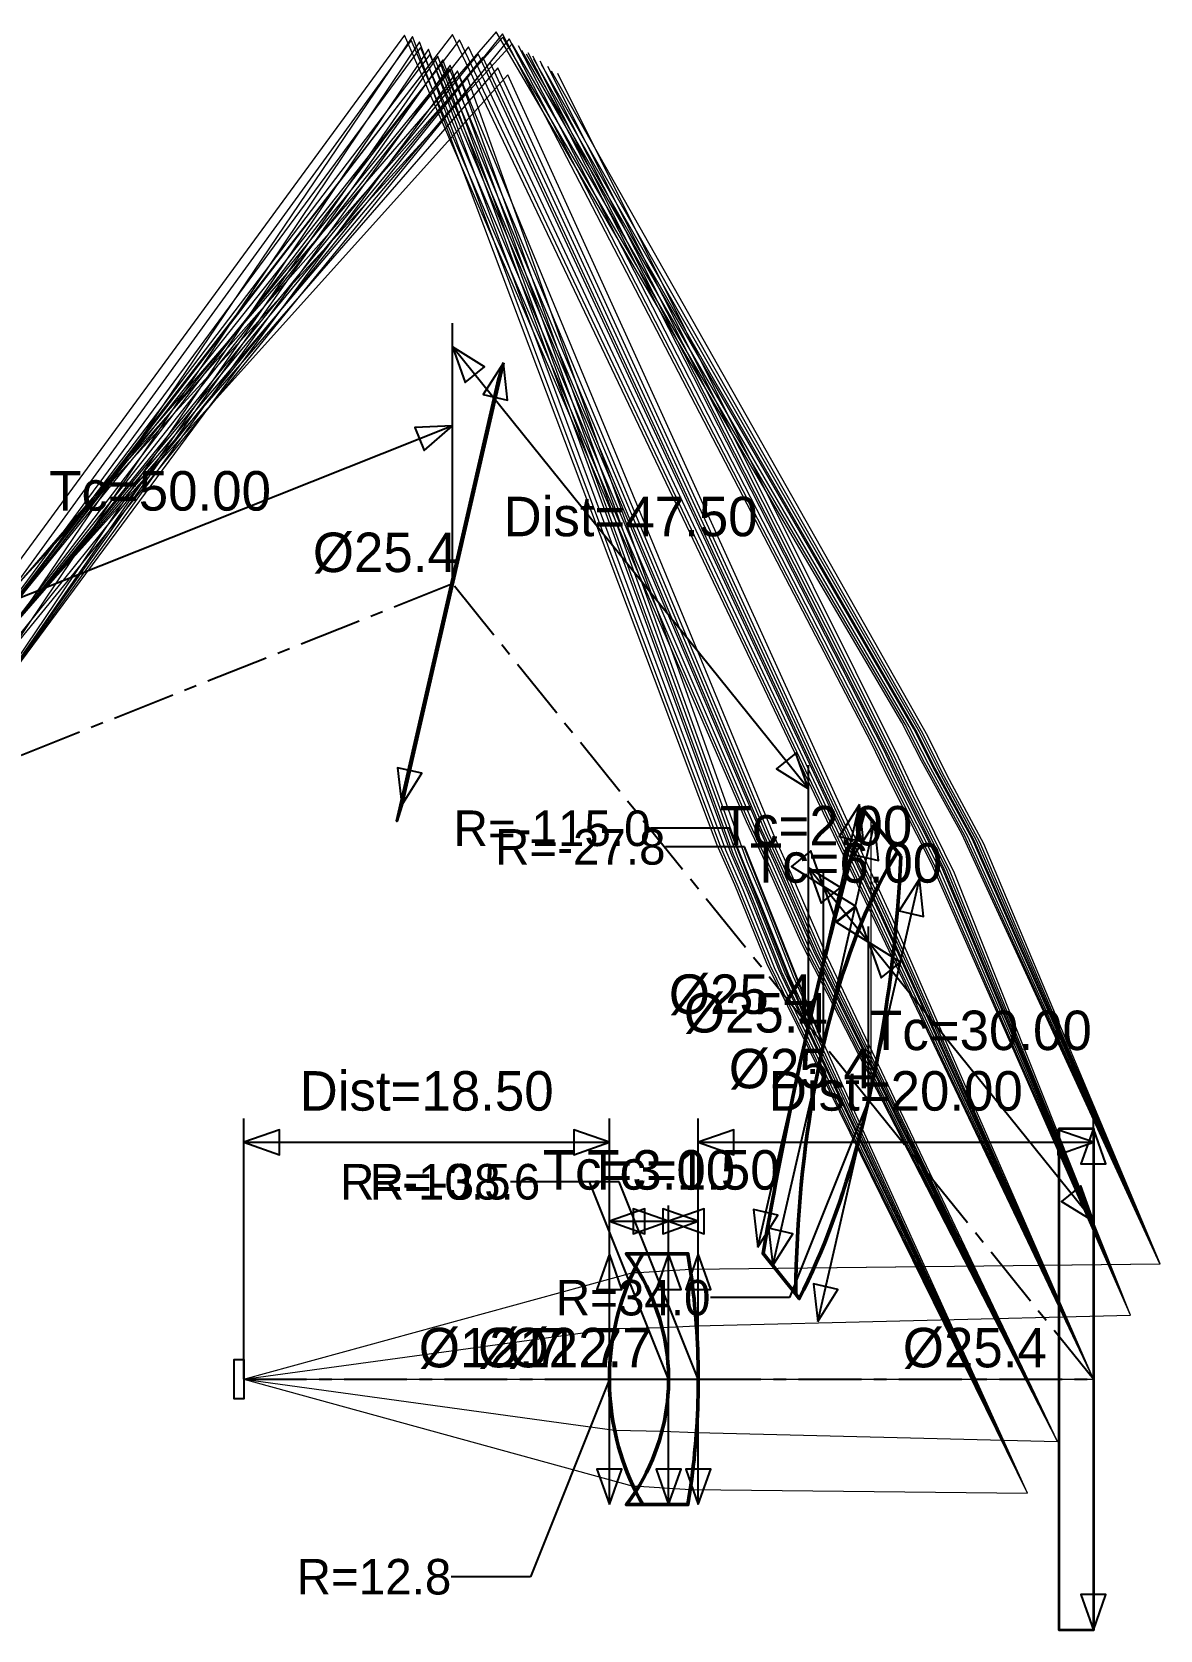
# Model space of a CAD drawing. Header units: metres. Extents: x -47 to 120, y -110 to 68.
# Drawn here: x -10.7 to 46.4, y -12.7 to 68.2 of the extents above; entities that cross this region are included whole.
import ezdxf
from ezdxf.enums import TextEntityAlignment as Align

# ---------------------------------------------------------------- set-up
doc = ezdxf.new("R2010")
doc.units = ezdxf.units.M
doc.linetypes.add('CENTER', pattern=[5.08, 3.175, -0.635, 0.635, -0.635])
for name, color, linetype, lineweight in [('ANNOTATIONS', 3, 'CONTINUOUS', 25), ('DIMENSIONS_LINEAR', 4, 'CONTINUOUS', 25), ('DIMENSIONS_RADIAL', 6, 'CONTINUOUS', 25), ('OPTICAL_AXIS', 1, 'CENTER', 25), ('OPTICS_COMPONENTS', 2, 'CONTINUOUS', 35), ('OPTICS_HATCH', 8, 'CONTINUOUS', 13), ('OPTICS_LENSES', 7, 'CONTINUOUS', 50), ('RAYS_785NM', 1, 'CONTINUOUS', 18), ('RAYS_850NM', 3, 'CONTINUOUS', 18), ('RAYS_900NM', 5, 'CONTINUOUS', 18)]:
    doc.layers.add(name, color=color, linetype=linetype, lineweight=lineweight)
doc.styles.add('OpenSansCondensed-Light', font='OpenSansCondensed-Light.ttf')
doc.dimstyles.new('EZDXF', dxfattribs={"dimtxt": 0.25, "dimasz": 0.175, "dimexe": 0.375, "dimexo": 0.125, "dimgap": 0.1, "dimtad": 1, "dimlfac": 100, "dimzin": 12, "dimdsep": 46, "dimtxsty": 'OpenSansCondensed-Light', "dimblk": 'ARCHTICK', "dimcen": 2.5, "dimazin": 3, "dimtfac": 0.5, "dimtmove": 2, "dimatfit": 3})

# ---------------------------------------------------------------- blocks, each defined once
blk = doc.blocks.new('_ARCHTICK')
at = {"color": 0, "linetype": 'BYBLOCK', "const_width": 0.15}
blk.add_lwpolyline([(-0.5, -0.5), (0.5, 0.5)], dxfattribs=at)

msp = doc.modelspace()

# ---------------------------------------------------------------- hatches: boundary and pattern name
at = {"layer": 'OPTICS_HATCH'}
h = msp.add_hatch(dxfattribs=at)
h.set_pattern_fill('ANSI31', scale=2.5, angle=45)
h.paths.add_polyline_path([(33.08, 26.713), (32.825, 26.291), (32.578, 25.859), (32.339, 25.418), (32.107, 24.967), (31.882, 24.508), (31.665, 24.04), (31.454, 23.563), (31.249, 23.079), (31.052, 22.586), (30.86, 22.086), (30.675, 21.577), (30.496, 21.061), (30.323, 20.538), (30.156, 20.007), (29.995, 19.468), (29.84, 18.923), (29.69, 18.37), (29.547, 17.81), (29.409, 17.242), (29.277, 16.668), (29.151, 16.086), (29.031, 15.497), (28.916, 14.901), (28.807, 14.298), (28.705, 13.687), (28.608, 13.069), (28.517, 12.443), (28.432, 11.81), (28.354, 11.17), (28.281, 10.521), (28.215, 9.865), (28.156, 9.201), (28.103, 8.528), (28.057, 7.847), (28.017, 7.157), (27.985, 6.459), (27.961, 5.751), (27.944, 5.034), (27.935, 4.307), (26.278, 6.364), (26.278, 6.364), (26.383, 6.971), (26.49, 7.577), (26.598, 8.181), (26.707, 8.784), (26.818, 9.385), (26.93, 9.983), (27.044, 10.581), (27.159, 11.176), (27.276, 11.77), (27.393, 12.362), (27.513, 12.952), (27.633, 13.54), (27.756, 14.127), (27.879, 14.712), (28.004, 15.295), (28.13, 15.877), (28.258, 16.456), (28.387, 17.034), (28.518, 17.611), (28.65, 18.185), (28.783, 18.758), (28.918, 19.329), (29.054, 19.898), (29.191, 20.466), (29.33, 21.032), (29.471, 21.596), (29.612, 22.158), (29.756, 22.719), (29.9, 23.277), (30.046, 23.835), (30.193, 24.39), (30.342, 24.944), (30.492, 25.495), (30.644, 26.046), (30.797, 26.594), (30.951, 27.141), (31.107, 27.685), (31.264, 28.228), (31.423, 28.77), (33.08, 26.713)])
h = msp.add_hatch(dxfattribs=at)
h.set_pattern_fill('ANSI31', scale=2.5, angle=45)
h.paths.add_polyline_path([(33.258, 26.492), (33.222, 25.798), (33.181, 25.111), (33.134, 24.43), (33.082, 23.757), (33.024, 23.091), (32.961, 22.431), (32.892, 21.777), (32.819, 21.13), (32.74, 20.49), (32.657, 19.855), (32.568, 19.227), (32.474, 18.605), (32.376, 17.989), (32.272, 17.379), (32.164, 16.775), (32.051, 16.177), (31.934, 15.585), (31.811, 14.998), (31.684, 14.418), (31.552, 13.843), (31.415, 13.275), (31.274, 12.712), (31.128, 12.155), (30.977, 11.604), (30.821, 11.059), (30.661, 10.52), (30.495, 9.987), (30.325, 9.46), (30.15, 8.939), (29.97, 8.425), (29.785, 7.916), (29.594, 7.414), (29.399, 6.919), (29.198, 6.43), (28.992, 5.947), (28.781, 5.471), (28.564, 5.003), (28.341, 4.541), (28.112, 4.086), (27.935, 4.307), (27.935, 4.307), (27.944, 5.034), (27.961, 5.751), (27.985, 6.459), (28.017, 7.157), (28.057, 7.847), (28.103, 8.528), (28.156, 9.201), (28.215, 9.865), (28.281, 10.521), (28.354, 11.17), (28.432, 11.81), (28.517, 12.443), (28.608, 13.069), (28.705, 13.687), (28.807, 14.298), (28.916, 14.901), (29.031, 15.497), (29.151, 16.086), (29.277, 16.668), (29.409, 17.242), (29.547, 17.81), (29.69, 18.37), (29.84, 18.923), (29.995, 19.468), (30.156, 20.007), (30.323, 20.538), (30.496, 21.061), (30.675, 21.577), (30.86, 22.086), (31.052, 22.586), (31.249, 23.079), (31.454, 23.563), (31.665, 24.04), (31.882, 24.508), (32.107, 24.967), (32.339, 25.418), (32.578, 25.859), (32.825, 26.291), (33.08, 26.713), (33.258, 26.492)])
h = msp.add_hatch(dxfattribs=at)
h.set_pattern_fill('ANSI31', scale=2.5, angle=45)
h.paths.add_polyline_path([(20.186, 6.35), (20.006, 6.024), (19.839, 5.699), (19.682, 5.373), (19.537, 5.047), (19.403, 4.722), (19.279, 4.396), (19.164, 4.071), (19.06, 3.745), (18.965, 3.419), (18.879, 3.094), (18.803, 2.768), (18.735, 2.442), (18.676, 2.117), (18.626, 1.791), (18.584, 1.465), (18.551, 1.14), (18.526, 0.814), (18.509, 0.488), (18.501, 0.163), (18.501, -0.163), (18.509, -0.488), (18.526, -0.814), (18.551, -1.14), (18.584, -1.465), (18.626, -1.791), (18.676, -2.117), (18.735, -2.442), (18.803, -2.768), (18.879, -3.094), (18.965, -3.419), (19.06, -3.745), (19.164, -4.071), (19.279, -4.396), (19.403, -4.722), (19.537, -5.047), (19.682, -5.373), (19.839, -5.699), (20.006, -6.024), (20.186, -6.35), (19.362, -6.35), (19.362, -6.35), (19.6, -6.024), (19.819, -5.699), (20.021, -5.373), (20.207, -5.047), (20.378, -4.722), (20.535, -4.396), (20.679, -4.071), (20.809, -3.745), (20.928, -3.419), (21.034, -3.094), (21.129, -2.768), (21.212, -2.442), (21.284, -2.117), (21.346, -1.791), (21.397, -1.465), (21.438, -1.14), (21.468, -0.814), (21.489, -0.488), (21.499, -0.163), (21.499, 0.163), (21.489, 0.488), (21.468, 0.814), (21.438, 1.14), (21.397, 1.465), (21.346, 1.791), (21.284, 2.117), (21.212, 2.442), (21.129, 2.768), (21.034, 3.094), (20.928, 3.419), (20.809, 3.745), (20.679, 4.071), (20.535, 4.396), (20.378, 4.722), (20.207, 5.047), (20.021, 5.373), (19.819, 5.699), (19.6, 6.024), (19.362, 6.35), (20.186, 6.35)])
h = msp.add_hatch(dxfattribs=at)
h.set_pattern_fill('ANSI31', scale=2.5, angle=45)
h.paths.add_polyline_path([(19.362, 6.35), (19.6, 6.024), (19.819, 5.699), (20.021, 5.373), (20.207, 5.047), (20.378, 4.722), (20.535, 4.396), (20.679, 4.071), (20.809, 3.745), (20.928, 3.419), (21.034, 3.094), (21.129, 2.768), (21.212, 2.442), (21.284, 2.117), (21.346, 1.791), (21.397, 1.465), (21.438, 1.14), (21.468, 0.814), (21.489, 0.488), (21.499, 0.163), (21.499, -0.163), (21.489, -0.488), (21.468, -0.814), (21.438, -1.14), (21.397, -1.465), (21.346, -1.791), (21.284, -2.117), (21.212, -2.442), (21.129, -2.768), (21.034, -3.094), (20.928, -3.419), (20.809, -3.745), (20.679, -4.071), (20.535, -4.396), (20.378, -4.722), (20.207, -5.047), (20.021, -5.373), (19.819, -5.699), (19.6, -6.024), (19.362, -6.35), (22.474, -6.35), (22.474, -6.35), (22.527, -6.024), (22.577, -5.699), (22.624, -5.373), (22.669, -5.047), (22.71, -4.722), (22.749, -4.396), (22.785, -4.071), (22.818, -3.745), (22.848, -3.419), (22.876, -3.094), (22.901, -2.768), (22.923, -2.442), (22.942, -2.117), (22.958, -1.791), (22.972, -1.465), (22.983, -1.14), (22.991, -0.814), (22.997, -0.488), (23, -0.163), (23, 0.163), (22.997, 0.488), (22.991, 0.814), (22.983, 1.14), (22.972, 1.465), (22.958, 1.791), (22.942, 2.117), (22.923, 2.442), (22.901, 2.768), (22.876, 3.094), (22.848, 3.419), (22.818, 3.745), (22.785, 4.071), (22.749, 4.396), (22.71, 4.722), (22.669, 5.047), (22.624, 5.373), (22.577, 5.699), (22.527, 6.024), (22.474, 6.35), (19.362, 6.35)])

# ---------------------------------------------------------------- linework, layer by layer
at = {"layer": 'ANNOTATIONS'}
msp.add_lwpolyline([(0, 1), (0, -1), (-0.5, -1), (-0.5, 1)], close=True, dxfattribs=at)
at = {"layer": 'DIMENSIONS_LINEAR'}
for p, q in [((10.563, 40.27), (10.563, 53.471)), ((28.584, 29.898), (10.563, 52.27)), ((7.99, 29.067), (13.136, 51.474)), ((10.563, 40.27), (10.563, 49.07)), ((10.563, 48.27), (-19.045, 36.495)), ((28.584, 17.898), (28.584, 31.098)), ((26.011, 6.695), (31.156, 29.101)), ((26.77, 5.753), (31.915, 28.159)), ((28.584, 17.898), (28.584, 26.698)), ((29.342, 24.956), (28.584, 25.898)), ((29.046, 2.927), (34.191, 25.333)), ((29.342, 16.956), (29.342, 25.756)), ((29.342, 16.956), (29.342, 25.756)), ((31.619, 22.13), (29.342, 24.956)), ((31.619, 14.13), (31.619, 22.93)), ((31.619, 14.13), (31.619, 22.93)), ((43, 8), (31.619, 22.13)), ((0, 0), (0, 13.2)), ((18.5, 0), (18.5, 13.2)), ((23, 0), (23, 13.2)), ((43, 0), (43, 13.2)), ((43, -12.7), (43, 12.7)), ((0, 12), (18.5, 12)), ((23, 12), (43, 12)), ((18.5, 0), (18.5, 8.8)), ((21.5, 0), (21.5, 8.8)), ((21.5, 0), (21.5, 8.8)), ((23, 0), (23, 8.8)), ((43, 0), (43, 8.8)), ((18.5, 8), (21.5, 8)), ((21.5, 8), (23, 8)), ((18.5, -6.35), (18.5, 6.35)), ((21.5, -6.35), (21.5, 6.35)), ((23, -6.35), (23, 6.35))]:
    msp.add_line(p, q, dxfattribs=at)
for points in [[(10.563, 52.27), (11.201, 50.473), (12.183, 51.264)], [(13.136, 51.474), (12.119, 49.86), (13.347, 49.578)], [(10.563, 48.27), (8.658, 48.191), (9.123, 47.02)], [(28.584, 29.898), (27.945, 31.695), (26.964, 30.905)], [(7.99, 29.067), (9.007, 30.681), (7.779, 30.963)], [(31.156, 29.101), (30.139, 27.488), (31.367, 27.206)], [(31.915, 28.159), (30.898, 26.546), (32.126, 26.264)], [(29.342, 24.956), (28.704, 26.753), (27.723, 25.963)], [(28.584, 25.898), (29.222, 24.101), (30.203, 24.891)], [(34.191, 25.333), (33.174, 23.72), (34.402, 23.438)], [(29.342, 24.956), (29.981, 23.159), (30.962, 23.949)], [(31.619, 22.13), (30.98, 23.927), (29.999, 23.137)], [(31.619, 22.13), (32.257, 20.333), (33.238, 21.123)], [(0, 12), (1.8, 11.37), (1.8, 12.63)], [(18.5, 12), (16.7, 12.63), (16.7, 11.37)], [(23, 12), (24.8, 11.37), (24.8, 12.63)], [(43, 12), (41.2, 12.63), (41.2, 11.37)], [(43, 12.7), (42.37, 10.9), (43.63, 10.9)], [(43, 8), (42.362, 9.797), (41.38, 9.007)], [(18.5, 8), (20.3, 7.37), (20.3, 8.63)], [(21.5, 8), (19.7, 8.63), (19.7, 7.37)], [(23, 8), (21.2, 8.63), (21.2, 7.37)], [(21.5, 8), (23.3, 7.37), (23.3, 8.63)], [(26.011, 6.695), (27.028, 8.308), (25.8, 8.59)], [(26.77, 5.753), (27.787, 7.366), (26.559, 7.648)], [(18.5, 6.35), (17.87, 4.55), (19.13, 4.55)], [(21.5, 6.35), (20.87, 4.55), (22.13, 4.55)], [(23, 6.35), (22.37, 4.55), (23.63, 4.55)], [(29.046, 2.927), (30.063, 4.54), (28.835, 4.822)], [(18.5, -6.35), (19.13, -4.55), (17.87, -4.55)], [(21.5, -6.35), (22.13, -4.55), (20.87, -4.55)], [(23, -6.35), (23.63, -4.55), (22.37, -4.55)], [(43, -12.7), (43.63, -10.9), (42.37, -10.9)]]:
    msp.add_lwpolyline(points, close=True, dxfattribs=at)
at = {"layer": 'OPTICAL_AXIS', "linetype": 'CENTER'}
for p, q in [((10.563, 40.27), (-19.045, 28.495)), ((28.584, 17.898), (10.563, 40.27)), ((29.342, 16.956), (28.584, 17.898)), ((31.619, 14.13), (29.342, 16.956)), ((43, 0), (31.619, 14.13)), ((0, 0), (18.5, 0)), ((18.5, 0), (21.5, 0)), ((21.5, 0), (23, 0)), ((23, 0), (43, 0))]:
    msp.add_line(p, q, dxfattribs=at)
at = {"layer": 'OPTICS_COMPONENTS'}
for points in [[(13.136, 51.474), (7.99, 29.067), (7.745, 28.252), (12.89, 50.658)], [(43, 12.7), (43, -12.7), (41.268, -12.7), (41.268, 12.7)]]:
    msp.add_lwpolyline(points, close=True, dxfattribs=at)
at = {"layer": 'OPTICS_LENSES'}
for points in [[(33.08, 26.713), (32.825, 26.291), (32.578, 25.859), (32.339, 25.418), (32.107, 24.967), (31.882, 24.508), (31.665, 24.04), (31.454, 23.563), (31.249, 23.079), (31.052, 22.586), (30.86, 22.086), (30.675, 21.577), (30.496, 21.061), (30.323, 20.538), (30.156, 20.007), (29.995, 19.468), (29.84, 18.923), (29.69, 18.37), (29.547, 17.81), (29.409, 17.242), (29.277, 16.668), (29.151, 16.086), (29.031, 15.497), (28.916, 14.901), (28.807, 14.298), (28.705, 13.687), (28.608, 13.069), (28.517, 12.443), (28.432, 11.81), (28.354, 11.17), (28.281, 10.521), (28.215, 9.865), (28.156, 9.201), (28.103, 8.528), (28.057, 7.847), (28.017, 7.157), (27.985, 6.459), (27.961, 5.751), (27.944, 5.034), (27.935, 4.307), (26.278, 6.364), (26.278, 6.364), (26.383, 6.971), (26.49, 7.577), (26.598, 8.181), (26.707, 8.784), (26.818, 9.385), (26.93, 9.983), (27.044, 10.581), (27.159, 11.176), (27.276, 11.77), (27.393, 12.362), (27.513, 12.952), (27.633, 13.54), (27.756, 14.127), (27.879, 14.712), (28.004, 15.295), (28.13, 15.877), (28.258, 16.456), (28.387, 17.034), (28.518, 17.611), (28.65, 18.185), (28.783, 18.758), (28.918, 19.329), (29.054, 19.898), (29.191, 20.466), (29.33, 21.032), (29.471, 21.596), (29.612, 22.158), (29.756, 22.719), (29.9, 23.277), (30.046, 23.835), (30.193, 24.39), (30.342, 24.944), (30.492, 25.495), (30.644, 26.046), (30.797, 26.594), (30.951, 27.141), (31.107, 27.685), (31.264, 28.228), (31.423, 28.77), (33.08, 26.713)], [(33.258, 26.492), (33.222, 25.798), (33.181, 25.111), (33.134, 24.43), (33.082, 23.757), (33.024, 23.091), (32.961, 22.431), (32.892, 21.777), (32.819, 21.13), (32.74, 20.49), (32.657, 19.855), (32.568, 19.227), (32.474, 18.605), (32.376, 17.989), (32.272, 17.379), (32.164, 16.775), (32.051, 16.177), (31.934, 15.585), (31.811, 14.998), (31.684, 14.418), (31.552, 13.843), (31.415, 13.275), (31.274, 12.712), (31.128, 12.155), (30.977, 11.604), (30.821, 11.059), (30.661, 10.52), (30.495, 9.987), (30.325, 9.46), (30.15, 8.939), (29.97, 8.425), (29.785, 7.916), (29.594, 7.414), (29.399, 6.919), (29.198, 6.43), (28.992, 5.947), (28.781, 5.471), (28.564, 5.003), (28.341, 4.541), (28.112, 4.086), (27.935, 4.307), (27.935, 4.307), (27.944, 5.034), (27.961, 5.751), (27.985, 6.459), (28.017, 7.157), (28.057, 7.847), (28.103, 8.528), (28.156, 9.201), (28.215, 9.865), (28.281, 10.521), (28.354, 11.17), (28.432, 11.81), (28.517, 12.443), (28.608, 13.069), (28.705, 13.687), (28.807, 14.298), (28.916, 14.901), (29.031, 15.497), (29.151, 16.086), (29.277, 16.668), (29.409, 17.242), (29.547, 17.81), (29.69, 18.37), (29.84, 18.923), (29.995, 19.468), (30.156, 20.007), (30.323, 20.538), (30.496, 21.061), (30.675, 21.577), (30.86, 22.086), (31.052, 22.586), (31.249, 23.079), (31.454, 23.563), (31.665, 24.04), (31.882, 24.508), (32.107, 24.967), (32.339, 25.418), (32.578, 25.859), (32.825, 26.291), (33.08, 26.713), (33.258, 26.492)], [(20.186, 6.35), (20.006, 6.024), (19.839, 5.699), (19.682, 5.373), (19.537, 5.047), (19.403, 4.722), (19.279, 4.396), (19.164, 4.071), (19.06, 3.745), (18.965, 3.419), (18.879, 3.094), (18.803, 2.768), (18.735, 2.442), (18.676, 2.117), (18.626, 1.791), (18.584, 1.465), (18.551, 1.14), (18.526, 0.814), (18.509, 0.488), (18.501, 0.163), (18.501, -0.163), (18.509, -0.488), (18.526, -0.814), (18.551, -1.14), (18.584, -1.465), (18.626, -1.791), (18.676, -2.117), (18.735, -2.442), (18.803, -2.768), (18.879, -3.094), (18.965, -3.419), (19.06, -3.745), (19.164, -4.071), (19.279, -4.396), (19.403, -4.722), (19.537, -5.047), (19.682, -5.373), (19.839, -5.699), (20.006, -6.024), (20.186, -6.35), (19.362, -6.35), (19.362, -6.35), (19.6, -6.024), (19.819, -5.699), (20.021, -5.373), (20.207, -5.047), (20.378, -4.722), (20.535, -4.396), (20.679, -4.071), (20.809, -3.745), (20.928, -3.419), (21.034, -3.094), (21.129, -2.768), (21.212, -2.442), (21.284, -2.117), (21.346, -1.791), (21.397, -1.465), (21.438, -1.14), (21.468, -0.814), (21.489, -0.488), (21.499, -0.163), (21.499, 0.163), (21.489, 0.488), (21.468, 0.814), (21.438, 1.14), (21.397, 1.465), (21.346, 1.791), (21.284, 2.117), (21.212, 2.442), (21.129, 2.768), (21.034, 3.094), (20.928, 3.419), (20.809, 3.745), (20.679, 4.071), (20.535, 4.396), (20.378, 4.722), (20.207, 5.047), (20.021, 5.373), (19.819, 5.699), (19.6, 6.024), (19.362, 6.35), (20.186, 6.35)], [(19.362, 6.35), (19.6, 6.024), (19.819, 5.699), (20.021, 5.373), (20.207, 5.047), (20.378, 4.722), (20.535, 4.396), (20.679, 4.071), (20.809, 3.745), (20.928, 3.419), (21.034, 3.094), (21.129, 2.768), (21.212, 2.442), (21.284, 2.117), (21.346, 1.791), (21.397, 1.465), (21.438, 1.14), (21.468, 0.814), (21.489, 0.488), (21.499, 0.163), (21.499, -0.163), (21.489, -0.488), (21.468, -0.814), (21.438, -1.14), (21.397, -1.465), (21.346, -1.791), (21.284, -2.117), (21.212, -2.442), (21.129, -2.768), (21.034, -3.094), (20.928, -3.419), (20.809, -3.745), (20.679, -4.071), (20.535, -4.396), (20.378, -4.722), (20.207, -5.047), (20.021, -5.373), (19.819, -5.699), (19.6, -6.024), (19.362, -6.35), (22.474, -6.35), (22.474, -6.35), (22.527, -6.024), (22.577, -5.699), (22.624, -5.373), (22.669, -5.047), (22.71, -4.722), (22.749, -4.396), (22.785, -4.071), (22.818, -3.745), (22.848, -3.419), (22.876, -3.094), (22.901, -2.768), (22.923, -2.442), (22.942, -2.117), (22.958, -1.791), (22.972, -1.465), (22.983, -1.14), (22.991, -0.814), (22.997, -0.488), (23, -0.163), (23, 0.163), (22.997, 0.488), (22.991, 0.814), (22.983, 1.14), (22.972, 1.465), (22.958, 1.791), (22.942, 2.117), (22.923, 2.442), (22.901, 2.768), (22.876, 3.094), (22.848, 3.419), (22.818, 3.745), (22.785, 4.071), (22.749, 4.396), (22.71, 4.722), (22.669, 5.047), (22.624, 5.373), (22.577, 5.699), (22.527, 6.024), (22.474, 6.35), (19.362, 6.35)]]:
    msp.add_lwpolyline(points, close=True, dxfattribs=at)
at = {"layer": 'RAYS_785NM'}
for p, q in [((12.763, 68.22), (-20.296, 30.051)), ((8.132, 68.065), (-19.691, 30.095)), ((10.563, 68.091), (-19.045, 29.559)), ((13.088, 68.124), (-18.378, 28.989)), ((8.543, 67.983), (-17.806, 29.058)), ((25.44, 28.226), (8.132, 68.065)), ((23.957, 27.045), (8.543, 67.983)), ((28.584, 30.263), (10.563, 68.091)), ((33.312, 33.252), (12.763, 68.22)), ((31.77, 32.202), (13.088, 68.124)), ((33.904, 32.928), (14.067, 67.275)), ((32.392, 31.864), (14.387, 67.171)), ((9.413, 67.081), (-18.225, 30.749)), ((11.858, 67.12), (-17.55, 30.925)), ((10.402, 66.356), (-17.128, 32.472)), ((12.851, 66.406), (-16.442, 32.684)), ((9.823, 66.99), (-16.347, 29.309)), ((26.097, 27.848), (9.413, 67.081)), ((24.65, 26.648), (9.823, 66.99)), ((26.609, 27.567), (10.402, 66.356)), ((29.221, 29.905), (11.858, 67.12)), ((29.719, 29.64), (12.851, 66.406)), ((34.371, 32.689), (15.061, 66.579)), ((32.881, 31.613), (15.38, 66.469)), ((10.811, 66.259), (-15.251, 31.002)), ((25.188, 26.351), (10.811, 66.259)), ((34.305, 31.314), (33.312, 33.252)), ((34.886, 30.982), (33.904, 32.928)), ((35.354, 30.715), (34.371, 32.689)), ((32.613, 30.458), (31.77, 32.202)), ((33.228, 30.106), (32.392, 31.864)), ((33.722, 29.821), (32.881, 31.613)), ((36.338, 27.624), (34.305, 31.314)), ((36.858, 27.357), (34.886, 30.982)), ((29.342, 28.67), (28.584, 30.263)), ((34.793, 26.15), (32.613, 30.458)), ((35.34, 25.876), (33.228, 30.106)), ((37.255, 27.187), (35.354, 30.715)), ((29.971, 28.305), (29.221, 29.905)), ((30.473, 28.01), (29.719, 29.64)), ((35.757, 25.702), (33.722, 29.821)), ((31.619, 23.892), (29.342, 28.67)), ((26.267, 26.462), (25.44, 28.226)), ((26.912, 26.083), (26.097, 27.848)), ((27.424, 25.776), (26.609, 27.567)), ((32.187, 23.59), (29.971, 28.305)), ((32.618, 23.395), (30.473, 28.01)), ((46.371, 5.839), (36.338, 27.624)), ((24.846, 25.032), (23.957, 27.045)), ((46.372, 5.841), (36.858, 27.357)), ((46.373, 5.843), (37.255, 27.187)), ((25.527, 24.629), (24.65, 26.648)), ((26.066, 24.299), (25.188, 26.351)), ((28.26, 22.008), (26.267, 26.462)), ((28.858, 21.676), (26.912, 26.083)), ((44.875, 3.247), (34.793, 26.15)), ((29.309, 21.459), (27.424, 25.776)), ((44.876, 3.249), (35.34, 25.876)), ((44.877, 3.25), (35.757, 25.702)), ((26.466, 21.054), (24.846, 25.032)), ((27.1, 20.708), (25.527, 24.629)), ((27.58, 20.484), (26.066, 24.299)), ((43, 0), (31.619, 23.892)), ((43, 0), (32.187, 23.59)), ((43, 0), (32.618, 23.395)), ((41.179, -3.155), (28.26, 22.008)), ((39.671, -5.767), (26.466, 21.054)), ((41.178, -3.156), (28.858, 21.676)), ((41.177, -3.157), (29.309, 21.459)), ((39.67, -5.768), (27.1, 20.708)), ((39.669, -5.769), (27.58, 20.484)), ((22.594, 5.581), (46.373, 5.843)), ((22.594, 5.581), (46.372, 5.841)), ((22.594, 5.581), (46.371, 5.839)), ((0, 0), (19.699, 5.409)), ((0, 0), (19.699, 5.409)), ((0, 0), (19.699, 5.409)), ((19.699, 5.409), (19.998, 5.411)), ((19.699, 5.409), (19.998, 5.411)), ((19.699, 5.409), (19.998, 5.411)), ((19.998, 5.411), (22.594, 5.581)), ((19.998, 5.411), (22.594, 5.581)), ((19.998, 5.411), (22.594, 5.581)), ((22.906, 2.698), (44.877, 3.25)), ((22.906, 2.698), (44.876, 3.249)), ((22.906, 2.698), (44.875, 3.247)), ((0, 0), (18.762, 2.576)), ((0, 0), (18.762, 2.576)), ((0, 0), (18.762, 2.576)), ((18.762, 2.576), (21.167, 2.623)), ((18.762, 2.576), (21.167, 2.623)), ((18.762, 2.576), (21.167, 2.622)), ((21.167, 2.622), (22.906, 2.698)), ((21.167, 2.623), (22.906, 2.698)), ((21.167, 2.623), (22.906, 2.698)), ((0, 0), (19.699, -5.409)), ((0, 0), (18.762, -2.576)), ((0, 0), (18.5, 0)), ((0, 0), (19.699, -5.409)), ((0, 0), (18.762, -2.576)), ((0, 0), (18.5, 0)), ((0, 0), (19.699, -5.409)), ((0, 0), (18.762, -2.576)), ((0, 0), (18.5, 0)), ((18.5, 0), (21.5, 0)), ((18.5, 0), (21.5, 0)), ((18.5, 0), (21.5, 0)), ((21.5, 0), (23, 0)), ((21.5, 0), (23, 0)), ((21.5, 0), (23, 0)), ((23, 0), (43, 0)), ((23, 0), (43, 0)), ((23, 0), (43, 0)), ((18.762, -2.576), (21.167, -2.622)), ((18.762, -2.576), (21.167, -2.623)), ((18.762, -2.576), (21.167, -2.623)), ((21.167, -2.622), (22.906, -2.698)), ((21.167, -2.623), (22.906, -2.698)), ((21.167, -2.623), (22.906, -2.698)), ((22.906, -2.698), (41.179, -3.155)), ((22.906, -2.698), (41.178, -3.156)), ((22.906, -2.698), (41.177, -3.157)), ((19.699, -5.409), (19.998, -5.411)), ((19.699, -5.409), (19.998, -5.411)), ((19.699, -5.409), (19.998, -5.411)), ((19.998, -5.411), (22.594, -5.581)), ((19.998, -5.411), (22.594, -5.581)), ((19.998, -5.411), (22.594, -5.581)), ((22.594, -5.581), (39.671, -5.767)), ((22.594, -5.581), (39.67, -5.768)), ((22.594, -5.581), (39.669, -5.769))]:
    msp.add_line(p, q, dxfattribs=at)
at = {"layer": 'RAYS_850NM'}
for p, q in [((13.111, 67.964), (-19.885, 30.725)), ((8.472, 67.798), (-19.296, 29.593)), ((10.908, 67.828), (-18.64, 29.159)), ((13.435, 67.865), (-17.969, 29.338)), ((8.883, 67.714), (-17.414, 28.557)), ((25.614, 28.124), (8.472, 67.798)), ((24.141, 26.938), (8.883, 67.714)), ((28.752, 30.166), (10.908, 67.828)), ((33.469, 33.164), (13.111, 67.964)), ((31.934, 32.111), (13.435, 67.865)), ((9.656, 66.9), (-17.953, 31.181)), ((12.102, 66.942), (-17.274, 31.366)), ((10.065, 66.807), (-16.076, 29.734)), ((26.222, 27.779), (9.656, 66.9)), ((24.782, 26.575), (10.065, 66.807)), ((29.343, 29.84), (12.102, 66.942)), ((34.018, 32.869), (14.312, 67.102)), ((32.511, 31.802), (14.632, 66.996)), ((13.365, 66.046), (-15.881, 33.558)), ((26.876, 27.424), (10.914, 65.991)), ((25.469, 26.2), (11.325, 65.891)), ((29.981, 29.505), (13.365, 66.046)), ((34.616, 32.568), (15.573, 66.229)), ((33.138, 31.486), (15.892, 66.115)), ((34.457, 31.227), (33.469, 33.164)), ((34.999, 30.918), (34.018, 32.869)), ((35.603, 30.573), (34.616, 32.568)), ((32.774, 30.366), (31.934, 32.111)), ((33.347, 30.037), (32.511, 31.802)), ((33.985, 29.669), (33.138, 31.486)), ((36.477, 27.547), (34.457, 31.227)), ((36.956, 27.313), (34.999, 30.918)), ((29.507, 28.574), (28.752, 30.166)), ((34.94, 26.071), (32.774, 30.366)), ((35.442, 25.83), (33.347, 30.037)), ((37.46, 27.111), (35.603, 30.573)), ((30.093, 28.233), (29.343, 29.84)), ((30.739, 27.853), (29.981, 29.505)), ((35.973, 25.623), (33.985, 29.669)), ((31.771, 23.805), (29.507, 28.574)), ((26.437, 26.363), (25.614, 28.124)), ((27.037, 26.009), (26.222, 27.779)), ((32.293, 23.539), (30.093, 28.233)), ((32.84, 23.305), (30.739, 27.853)), ((46.372, 5.84), (36.477, 27.547)), ((25.026, 24.927), (24.141, 26.938)), ((27.695, 25.611), (26.876, 27.424)), ((46.373, 5.842), (36.956, 27.313)), ((46.374, 5.844), (37.46, 27.111)), ((25.658, 24.549), (24.782, 26.575)), ((26.352, 24.122), (25.469, 26.2)), ((28.421, 21.913), (26.437, 26.363)), ((28.97, 21.619), (27.037, 26.009)), ((44.875, 3.248), (34.94, 26.071)), ((29.541, 21.358), (27.695, 25.611)), ((44.876, 3.249), (35.442, 25.83)), ((44.877, 3.251), (35.973, 25.623)), ((26.637, 20.956), (25.026, 24.927)), ((27.219, 20.65), (25.658, 24.549)), ((27.826, 20.381), (26.352, 24.122)), ((43, 0), (31.771, 23.805)), ((43, 0), (32.293, 23.539)), ((43, 0), (32.84, 23.305)), ((41.178, -3.155), (28.421, 21.913)), ((41.178, -3.156), (28.97, 21.619)), ((41.177, -3.158), (29.541, 21.358)), ((39.671, -5.767), (26.637, 20.956)), ((39.67, -5.768), (27.219, 20.65)), ((39.669, -5.77), (27.826, 20.381)), ((22.594, 5.581), (46.374, 5.844)), ((22.594, 5.581), (46.373, 5.842)), ((22.594, 5.581), (46.372, 5.84)), ((0, 0), (19.699, 5.409)), ((0, 0), (19.699, 5.409)), ((0, 0), (19.699, 5.409)), ((19.699, 5.409), (19.998, 5.411)), ((19.699, 5.409), (19.998, 5.411)), ((19.699, 5.409), (19.998, 5.411)), ((19.998, 5.411), (22.594, 5.581)), ((19.998, 5.411), (22.594, 5.581)), ((19.998, 5.411), (22.594, 5.581)), ((22.906, 2.698), (44.877, 3.251)), ((22.906, 2.698), (44.876, 3.249)), ((22.906, 2.698), (44.875, 3.248)), ((0, 0), (18.762, 2.576)), ((0, 0), (18.762, 2.576)), ((0, 0), (18.762, 2.576)), ((18.762, 2.576), (21.167, 2.623)), ((18.762, 2.576), (21.167, 2.623)), ((18.762, 2.576), (21.167, 2.623)), ((21.167, 2.623), (22.906, 2.698)), ((21.167, 2.623), (22.906, 2.698)), ((21.167, 2.623), (22.906, 2.698)), ((0, 0), (19.699, -5.409)), ((0, 0), (18.762, -2.576)), ((0, 0), (18.5, 0)), ((0, 0), (19.699, -5.409)), ((0, 0), (18.762, -2.576)), ((0, 0), (18.5, 0)), ((0, 0), (19.699, -5.409)), ((0, 0), (18.762, -2.576)), ((0, 0), (18.5, 0)), ((18.5, 0), (21.5, 0)), ((18.5, 0), (21.5, 0)), ((18.5, 0), (21.5, 0)), ((21.5, 0), (23, 0)), ((21.5, 0), (23, 0)), ((21.5, 0), (23, 0)), ((23, 0), (43, 0)), ((23, 0), (43, 0)), ((23, 0), (43, 0)), ((18.762, -2.576), (21.167, -2.623)), ((18.762, -2.576), (21.167, -2.623)), ((18.762, -2.576), (21.167, -2.623)), ((21.167, -2.623), (22.906, -2.698)), ((21.167, -2.623), (22.906, -2.698)), ((21.167, -2.623), (22.906, -2.698)), ((22.906, -2.698), (41.178, -3.155)), ((22.906, -2.698), (41.178, -3.156)), ((22.906, -2.698), (41.177, -3.158)), ((19.699, -5.409), (19.998, -5.411)), ((19.699, -5.409), (19.998, -5.411)), ((19.699, -5.409), (19.998, -5.411)), ((19.998, -5.411), (22.594, -5.581)), ((19.998, -5.411), (22.594, -5.581)), ((19.998, -5.411), (22.594, -5.581)), ((22.594, -5.581), (39.671, -5.767)), ((22.594, -5.581), (39.67, -5.768)), ((22.594, -5.581), (39.669, -5.77))]:
    msp.add_line(p, q, dxfattribs=at)
at = {"layer": 'RAYS_900NM'}
for p, q in [((13.584, 67.62), (-19.335, 31.626)), ((8.937, 67.44), (-18.764, 29.881)), ((11.377, 67.475), (-18.097, 30.043)), ((9.347, 67.352), (-16.885, 28.453)), ((25.853, 27.987), (8.937, 67.44)), ((24.392, 26.794), (9.347, 67.352)), ((28.983, 30.036), (11.377, 67.475)), ((33.683, 33.047), (13.584, 67.62)), ((32.159, 31.988), (13.906, 67.519)), ((10.025, 66.628), (-17.542, 31.828)), ((12.473, 66.674), (-16.859, 32.025)), ((10.435, 66.533), (-15.665, 30.37)), ((26.413, 27.673), (10.025, 66.628)), ((24.983, 26.464), (10.435, 66.533)), ((29.529, 29.74), (12.473, 66.674)), ((34.192, 32.779), (14.684, 66.841)), ((32.693, 31.708), (15.003, 66.733)), ((34.666, 31.107), (33.683, 33.047)), ((35.173, 30.818), (34.192, 32.779)), ((32.996, 30.239), (32.159, 31.988)), ((33.531, 29.931), (32.693, 31.708)), ((36.666, 27.45), (34.666, 31.107)), ((37.104, 27.249), (35.173, 30.818)), ((29.735, 28.442), (28.983, 30.036)), ((35.138, 25.971), (32.996, 30.239)), ((30.28, 28.124), (29.529, 29.74)), ((35.598, 25.765), (33.531, 29.931)), ((31.977, 23.695), (29.735, 28.442)), ((26.67, 26.226), (25.853, 27.987)), ((27.228, 25.894), (26.413, 27.673)), ((32.454, 23.465), (30.28, 28.124)), ((25.272, 24.782), (24.392, 26.794)), ((46.372, 5.84), (36.666, 27.45)), ((46.373, 5.842), (37.104, 27.249)), ((25.859, 24.427), (24.983, 26.464)), ((28.638, 21.792), (26.67, 26.226)), ((44.875, 3.248), (35.138, 25.971)), ((29.138, 21.537), (27.228, 25.894)), ((44.876, 3.25), (35.598, 25.765)), ((26.867, 20.829), (25.272, 24.782)), ((27.398, 20.566), (25.859, 24.427)), ((43, 0), (31.977, 23.695)), ((43, 0), (32.454, 23.465)), ((41.178, -3.156), (28.638, 21.792)), ((41.177, -3.157), (29.138, 21.537)), ((39.67, -5.767), (26.867, 20.829)), ((39.669, -5.769), (27.398, 20.566)), ((22.594, 5.581), (46.373, 5.842)), ((22.594, 5.581), (46.372, 5.84)), ((0, 0), (19.699, 5.409)), ((0, 0), (19.699, 5.409)), ((19.699, 5.409), (19.998, 5.411)), ((19.699, 5.409), (19.998, 5.411)), ((19.998, 5.411), (22.594, 5.581)), ((19.998, 5.411), (22.594, 5.581)), ((22.906, 2.698), (44.876, 3.25)), ((22.906, 2.698), (44.875, 3.248)), ((0, 0), (18.762, 2.576)), ((0, 0), (18.762, 2.576)), ((18.762, 2.576), (21.167, 2.623)), ((18.762, 2.576), (21.167, 2.623)), ((21.167, 2.623), (22.906, 2.698)), ((21.167, 2.623), (22.906, 2.698)), ((0, 0), (19.699, -5.409)), ((0, 0), (18.762, -2.576)), ((0, 0), (18.5, 0)), ((0, 0), (19.699, -5.409)), ((0, 0), (18.762, -2.576)), ((0, 0), (18.5, 0)), ((18.5, 0), (21.5, 0)), ((18.5, 0), (21.5, 0)), ((21.5, 0), (23, 0)), ((21.5, 0), (23, 0)), ((23, 0), (43, 0)), ((23, 0), (43, 0)), ((18.762, -2.576), (21.167, -2.623)), ((18.762, -2.576), (21.167, -2.623)), ((21.167, -2.623), (22.906, -2.698)), ((21.167, -2.623), (22.906, -2.698)), ((22.906, -2.698), (41.178, -3.156)), ((22.906, -2.698), (41.177, -3.157)), ((19.699, -5.409), (19.998, -5.411)), ((19.699, -5.409), (19.998, -5.411)), ((19.998, -5.411), (22.594, -5.581)), ((19.998, -5.411), (22.594, -5.581)), ((22.594, -5.581), (39.67, -5.767)), ((22.594, -5.581), (39.669, -5.769))]:
    msp.add_line(p, q, dxfattribs=at)

# ---------------------------------------------------------------- texts
at = {"layer": 'DIMENSIONS_LINEAR'}
for s, p in [('Tc=50.00', (-4.241, 43.383)), ('Dist=47.50', (19.573, 42.084)), ('%%c25.4', (7.136, 40.27)), ('Tc=2.00', (28.963, 26.427)), ('Tc=6.00', (30.48, 24.543)), ('%%c25.4', (25.156, 17.898)), ('%%c25.4', (25.915, 16.956)), ('Tc=30.00', (37.309, 16.065)), ('%%c25.4', (28.191, 14.13)), ('Dist=18.50', (9.25, 13)), ('Dist=20.00', (33, 13)), ('Tc=3.00', (20, 9)), ('Tc=1.50', (22.25, 9)), ('%%c12.7', (12.5, 0)), ('%%c12.7', (15.5, 0)), ('%%c12.7', (17, 0)), ('%%c25.4', (37, 0))]:
    msp.add_text(s, height=2, dxfattribs=at).set_placement(p, align=Align.BOTTOM_CENTER)
at = {"layer": 'DIMENSIONS_RADIAL'}
for s, p in [('R=-115.0', (20.584, 27.898)), ('R=-27.8', (21.342, 26.956)), ('R=-10.5', (13.5, 10)), ('R=-38.6', (15, 10)), ('R=34.0', (23.619, 4.13)), ('R=12.8', (10.5, -10))]:
    msp.add_text(s, height=1.8, dxfattribs=at).set_placement(p, align=Align.MIDDLE_RIGHT)

# ---------------------------------------------------------------- leaders
for points in [[(28.584, 17.898), (24.584, 27.898), (20.584, 27.898)], [(29.342, 16.956), (25.342, 26.956), (21.342, 26.956)], [(31.619, 14.13), (27.619, 4.13), (23.619, 4.13)], [(21.5, 0), (17.5, 10), (13.5, 10)], [(23, 0), (19, 10), (15, 10)], [(18.5, 0), (14.5, -10), (10.5, -10)]]:
    msp.add_leader(points, dimstyle='EZDXF', dxfattribs=at)

doc.saveas('drawing.dxf')
